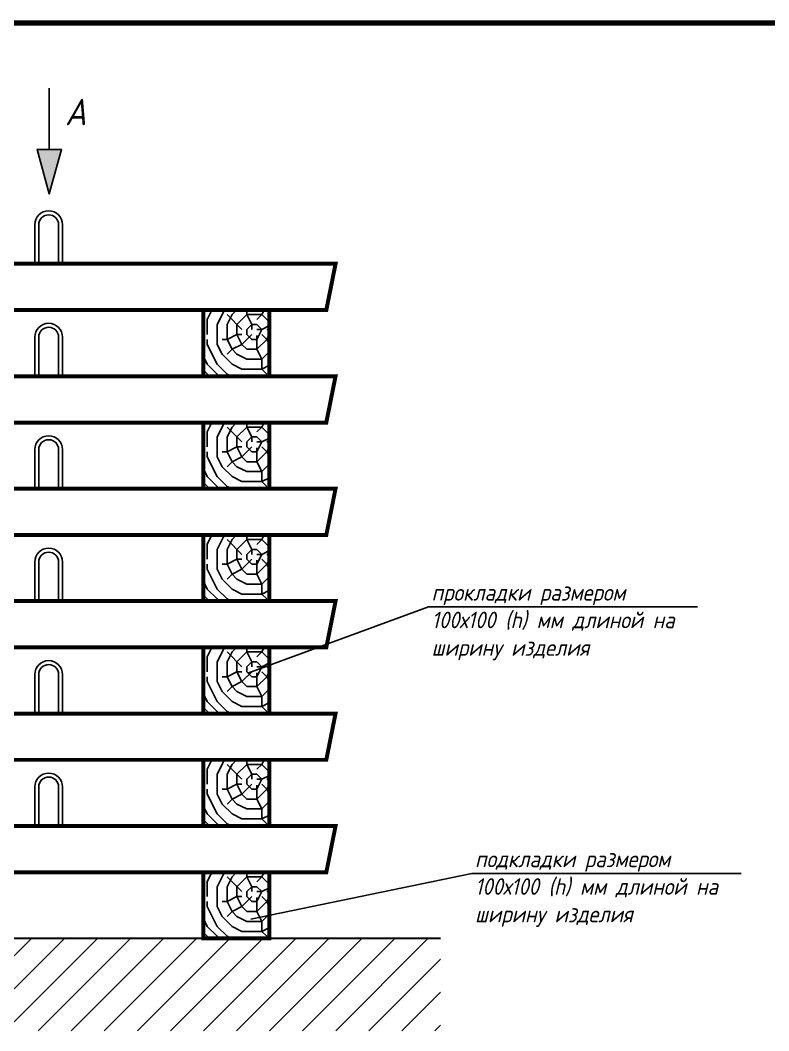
# Model space of a CAD drawing. Header units: millimetres. Extents: x -300689 to 10556, y -104928 to 107291.
# Drawn here: x -16384.8 to -16271.6, y 28079.3 to 28232.1 of the extents above; entities that cross this region are included whole.
import ezdxf

# ---------------------------------------------------------------- set-up
doc = ezdxf.new("R2010")
doc.units = ezdxf.units.MM
doc.layers.add('линии', color=7, linetype='Continuous')
doc.layers.add('Основная', color=7, linetype='Continuous', lineweight=30)
doc.layers.add('толстая', color=7, linetype='Continuous', lineweight=60)
doc.styles.add('чертежный', font='isocpeui.ttf', dxfattribs={"width": 0.9})

# ---------------------------------------------------------------- blocks, each defined once
blk = doc.blocks.new('лист')
at = {"const_width": 0.8}
blk.add_lwpolyline([(20, 292), (415, 292)], dxfattribs=at)

msp = doc.modelspace()

# ---------------------------------------------------------------- hatches: boundary and pattern name
at = {"layer": 'линии', "linetype": 'ByBlock', "ltscale": 0.25}
msp.add_hatch(color=256, dxfattribs=at).paths.add_polyline_path([(-16378.561, 28212.5233), (-16380.418, 28212.5233), (-16382.275, 28212.5233), (-16380.418, 28205.7928)])
h = msp.add_hatch(dxfattribs=at)
h.set_pattern_fill('TRONCO', color=256, scale=15, style=0, pattern_type=2)
h.set_pattern_definition([(0, (-482.035, -1627.964), (15, 15), [4.5, -10.5]), (0, (-482.035, -1627.214), (15, 15), [4.5, -10.5]), (0, (-481.285, -1625.714), (15, 15), [3, -12]), (0, (-480.535, -1624.214), (15, 15), [2.25, -12.75]), (0, (-480.535, -1622.714), (15, 15), [1.5, -13.5]), (0, (-484.285, -1621.214), (15, 15), [0.75, -3.75, 0.75, -9.75]), (0, (-482.035, -1620.464), (15, 15), [0.75, -6, 2.25, -6]), (0, (-479.035, -1619.714), (15, 15), [0.75, -0.75, 0.75, -12.75]), (0, (-479.785, -1618.964), (15, 15), [0.75, -14.25]), (0, (-480.535, -1617.464), (15, 15), [2.25, -12.75]), (0, (-480.535, -1615.964), (15, 15), [3, -12]), (0, (-481.285, -1614.464), (15, 15), [3.75, -4.5, 0.75, -6]), (90, (-487.285, -1623.464), (-15, 15), [0.75, -1.5, 3.75, -9]), (90, (-486.535, -1621.964), (-15, 15), [0.75, -0.75, 2.25, -11.25]), (90, (-485.785, -1615.964), (-15, 15), [1.5, -13.5]), (90, (-485.035, -1621.964), (-15, 15), [3, -4.5, 0.75, -6.75]), (90, (-484.285, -1613.714), (-15, 15), [0.75, -14.25]), (90, (-483.535, -1621.214), (-15, 15), [2.25, -12.75]), (90, (-482.035, -1620.464), (-15, 15), [1.5, -13.5]), (90, (-480.535, -1620.464), (-15, 15), [0.75, -2.25, 2.25, -9.75]), (90, (-479.785, -1619.714), (-15, 15), [0.75, -14.25]), (90, (-479.035, -1622.714), (-15, 15), [2.1, -12.9]), (90, (-478.285, -1625.714), (-15, 15), [1.5, -13.5]), (90, (-476.785, -1619.714), (-15, 15), [0.75, -14.25]), (90, (-475.285, -1620.464), (-15, 15), [2.25, -12.75]), (90, (-473.785, -1620.464), (-15, 15), [2.25, -12.75]), (45, (-476.035, -1626.464), (2e-15, 15), [1.06065, -1.06065, 1.06065, -18.0312534]), (45, (-479.035, -1622.714), (2e-15, 15), [2.1213, -19.0919034]), (45, (-485.035, -1615.214), (2e-15, 15), [2.1213, -19.0919034]), (45, (-482.035, -1618.964), (2e-15, 15), [2.1213, -19.0919034]), (45, (-481.285, -1621.964), (2e-15, 15), [2.1213, -19.0919034]), (45, (-476.785, -1624.964), (2e-15, 15), [2.1213, -19.0919034]), (45, (-478.285, -1624.214), (2e-15, 15), [3.18198, -18.0312234]), (45, (-482.785, -1617.464), (2e-15, 15), [1.06065, -20.1525534]), (45, (-483.535, -1615.964), (2e-15, 15), [1.06065, -20.1525534]), (45, (-477.535, -1615.964), (2e-15, 15), [1.06065, -20.1525534]), (45, (-483.535, -1623.464), (2e-15, 15), [1.06065, -20.1525534]), (45, (-475.285, -1618.214), (2e-15, 15), [1.06065, -20.1525534]), (45, (-480.535, -1619.714), (2e-15, 15), [1.06065, -20.1525534]), (45, (-479.035, -1618.214), (2e-15, 15), [1.06065, -20.1525534]), (135, (-479.785, -1621.214), (-15, 2e-15), [1.06065, -1.06065, 3.18198, -15.9099234]), (135, (-477.535, -1621.214), (-15, 2e-15), [1.06065, -20.1525534]), (135, (-477.535, -1626.464), (-15, 2e-15), [1.06065, -20.1525534]), (135, (-480.535, -1622.714), (-15, 2e-15), [1.06065, -20.1525534]), (135, (-478.285, -1619.714), (-15, 2e-15), [1.06065, -20.1525534]), (135, (-482.035, -1623.464), (-15, 2e-15), [1.06065, -20.1525534]), (135, (-476.035, -1623.464), (-15, 2e-15), [1.06065, -20.1525534]), (135, (-486.535, -1627.964), (-15, 2e-15), [1.06065, -20.1525534]), (135, (-485.785, -1627.214), (-15, 2e-15), [2.1213, -19.0919034]), (135, (-485.035, -1626.464), (-15, 2e-15), [2.1213, -19.0919034]), (135, (-483.535, -1626.464), (-15, 2e-15), [2.1213, -19.0919034]), (135, (-482.785, -1624.964), (-15, 2e-15), [2.1213, -19.0919034]), (135, (-476.785, -1618.964), (-15, 2e-15), [2.1213, -19.0919034]), (135, (-473.785, -1626.464), (-15, 2e-15), [2.1213, -19.0919034]), (135, (-473.035, -1614.464), (-15, 2e-15), [2.1213, -19.0919034]), (135, (-473.035, -1615.964), (-15, 2e-15), [2.1213, -19.0919034]), (135, (-474.535, -1616.714), (-15, 2e-15), [2.1213, -19.0919034]), (135, (-485.035, -1616.714), (-15, 2e-15), [3.18198, -18.0312234]), (135, (-475.285, -1618.214), (-15, 2e-15), [3.18198, -18.0312234]), (26.565051, (-483.535, -1613.714), (15, 6e-09), [1.677, -31.8640197]), (26.565051, (-483.535, -1621.214), (15, 6e-09), [1.677, -31.8640197]), (26.565051, (-482.035, -1616.714), (15, 6e-09), [1.677, -31.8640197]), (26.565051, (-477.535, -1627.214), (15, 6e-09), [1.677, -31.8640197]), (26.565051, (-478.285, -1625.714), (15, 6e-09), [1.677, -31.8640197]), (26.565051, (-482.785, -1622.714), (15, 6e-09), [1.677, -31.8640197]), (26.565051, (-482.785, -1615.214), (15, 6e-09), [1.677, -31.8640197]), (26.565051, (-478.285, -1619.714), (15, 6e-09), [3.354, -30.1870197]), (63.434949, (-478.285, -1617.464), (8e-10, 15), [1.677, -31.8640197]), (63.434949, (-476.035, -1621.964), (8e-10, 15), [1.677, -31.8640197]), (63.434949, (-483.535, -1618.964), (8e-10, 15), [1.677, -31.8640197]), (63.434949, (-486.535, -1618.214), (8e-10, 15), [1.677, -31.8640197]), (63.434949, (-477.535, -1621.214), (8e-10, 15), [1.677, -31.8640197]), (63.434949, (-479.035, -1621.214), (8e-10, 15), [1.677, -31.8640197]), (63.434949, (-485.035, -1618.964), (8e-10, 15), [3.354, -30.1870197]), (63.434949, (-473.785, -1624.214), (8e-10, 15), [3.354, -30.1870197]), (63.434949, (-475.285, -1623.464), (8e-10, 15), [3.354, -30.1870197]), (116.565051, (-487.285, -1625.714), (-6e-09, 15), [1.677, -31.8640197]), (116.565051, (-487.285, -1617.464), (-6e-09, 15), [1.677, -31.8640197]), (116.565051, (-484.285, -1627.964), (-6e-09, 15), [1.677, -31.8640197]), (116.565051, (-485.785, -1614.464), (-6e-09, 15), [1.677, -31.8640197]), (116.565051, (-484.285, -1623.464), (-6e-09, 15), [1.677, -31.8640197]), (116.565051, (-481.285, -1621.964), (-6e-09, 15), [1.677, -31.8640197]), (116.565051, (-479.785, -1618.964), (-6e-09, 15), [1.677, -31.8640197]), (116.565051, (-486.535, -1624.964), (4.8e-06, 15.0000024), [1.677, -31.8640197]), (116.565051, (-482.785, -1622.714), (-6e-09, 15), [1.677, -31.8640197]), (116.565051, (-478.285, -1624.214), (-6e-09, 15), [1.677, -31.8640197]), (116.565051, (-476.785, -1622.714), (-6e-09, 15), [1.677, -31.8640197]), (116.565051, (-473.785, -1618.214), (-6e-09, 15), [1.677, -31.8640197]), (116.565051, (-485.035, -1613.714), (-6e-09, 15), [1.677, -31.8640197]), (116.565051, (-487.285, -1614.464), (-6e-09, 15), [3.354, -30.1870197]), (116.565051, (-485.035, -1624.964), (-6e-09, 15), [3.354, -30.1870197]), (153.434949, (-487.285, -1627.214), (-15, 8e-10), [1.677, -31.8640197]), (153.434949, (-474.535, -1627.964), (-15, 8e-10), [1.677, -31.8640197]), (153.434949, (-475.285, -1620.464), (-15, 8e-10), [1.677, -31.8640197]), (153.434949, (-481.285, -1625.714), (-15, 8e-10), [1.677, -31.8640197]), (153.434949, (-482.035, -1627.214), (-15, 8e-10), [1.677, -31.8640197]), (153.434949, (-480.535, -1624.214), (-15, 8e-10), [1.677, -31.8640197]), (153.434949, (-476.035, -1615.214), (-15, 8e-10), [1.677, -31.8640197]), (153.434949, (-474.535, -1614.464), (-15, 8e-10), [3.354, -30.1870197])])
h.paths.add_polyline_path([(-16347.1117, 28188.2264), (-16357.1117, 28188.2264), (-16357.1117, 28178.2264), (-16347.1117, 28178.2264)])
h = msp.add_hatch(dxfattribs=at)
h.set_pattern_fill('TRONCO', color=256, scale=15, style=0, pattern_type=2)
h.set_pattern_definition([(0, (-482.035, -1644.964), (15, 15), [4.5, -10.5]), (0, (-482.035, -1644.214), (15, 15), [4.5, -10.5]), (0, (-481.285, -1642.714), (15, 15), [3, -12]), (0, (-480.535, -1641.214), (15, 15), [2.25, -12.75]), (0, (-480.535, -1639.714), (15, 15), [1.5, -13.5]), (0, (-484.285, -1638.214), (15, 15), [0.75, -3.75, 0.75, -9.75]), (0, (-482.035, -1637.464), (15, 15), [0.75, -6, 2.25, -6]), (0, (-479.035, -1636.714), (15, 15), [0.75, -0.75, 0.75, -12.75]), (0, (-479.785, -1635.964), (15, 15), [0.75, -14.25]), (0, (-480.535, -1634.464), (15, 15), [2.25, -12.75]), (0, (-480.535, -1632.964), (15, 15), [3, -12]), (0, (-481.285, -1631.464), (15, 15), [3.75, -4.5, 0.75, -6]), (90, (-487.285, -1640.464), (-15, 15), [0.75, -1.5, 3.75, -9]), (90, (-486.535, -1638.964), (-15, 15), [0.75, -0.75, 2.25, -11.25]), (90, (-485.785, -1632.964), (-15, 15), [1.5, -13.5]), (90, (-485.035, -1638.964), (-15, 15), [3, -4.5, 0.75, -6.75]), (90, (-484.285, -1630.714), (-15, 15), [0.75, -14.25]), (90, (-483.535, -1638.214), (-15, 15), [2.25, -12.75]), (90, (-482.035, -1637.464), (-15, 15), [1.5, -13.5]), (90, (-480.535, -1637.464), (-15, 15), [0.75, -2.25, 2.25, -9.75]), (90, (-479.785, -1636.714), (-15, 15), [0.75, -14.25]), (90, (-479.035, -1639.714), (-15, 15), [2.1, -12.9]), (90, (-478.285, -1642.714), (-15, 15), [1.5, -13.5]), (90, (-476.785, -1636.714), (-15, 15), [0.75, -14.25]), (90, (-475.285, -1637.464), (-15, 15), [2.25, -12.75]), (90, (-473.785, -1637.464), (-15, 15), [2.25, -12.75]), (45, (-476.035, -1643.464), (2e-15, 15), [1.06065, -1.06065, 1.06065, -18.0312534]), (45, (-479.035, -1639.714), (2e-15, 15), [2.1213, -19.0919034]), (45, (-485.035, -1632.214), (2e-15, 15), [2.1213, -19.0919034]), (45, (-482.035, -1635.964), (2e-15, 15), [2.1213, -19.0919034]), (45, (-481.285, -1638.964), (2e-15, 15), [2.1213, -19.0919034]), (45, (-476.785, -1641.964), (2e-15, 15), [2.1213, -19.0919034]), (45, (-478.285, -1641.214), (2e-15, 15), [3.18198, -18.0312234]), (45, (-482.785, -1634.464), (2e-15, 15), [1.06065, -20.1525534]), (45, (-483.535, -1632.964), (2e-15, 15), [1.06065, -20.1525534]), (45, (-477.535, -1632.964), (2e-15, 15), [1.06065, -20.1525534]), (45, (-483.535, -1640.464), (2e-15, 15), [1.06065, -20.1525534]), (45, (-475.285, -1635.214), (2e-15, 15), [1.06065, -20.1525534]), (45, (-480.535, -1636.714), (2e-15, 15), [1.06065, -20.1525534]), (45, (-479.035, -1635.214), (2e-15, 15), [1.06065, -20.1525534]), (135, (-479.785, -1638.214), (-15, 2e-15), [1.06065, -1.06065, 3.18198, -15.9099234]), (135, (-477.535, -1638.214), (-15, 2e-15), [1.06065, -20.1525534]), (135, (-477.535, -1643.464), (-15, 2e-15), [1.06065, -20.1525534]), (135, (-480.535, -1639.714), (-15, 2e-15), [1.06065, -20.1525534]), (135, (-478.285, -1636.714), (-15, 2e-15), [1.06065, -20.1525534]), (135, (-482.035, -1640.464), (-15, 2e-15), [1.06065, -20.1525534]), (135, (-476.035, -1640.464), (-15, 2e-15), [1.06065, -20.1525534]), (135, (-486.535, -1644.964), (-15, 2e-15), [1.06065, -20.1525534]), (135, (-485.785, -1644.214), (-15, 2e-15), [2.1213, -19.0919034]), (135, (-485.035, -1643.464), (-15, 2e-15), [2.1213, -19.0919034]), (135, (-483.535, -1643.464), (-15, 2e-15), [2.1213, -19.0919034]), (135, (-482.785, -1641.964), (-15, 2e-15), [2.1213, -19.0919034]), (135, (-476.785, -1635.964), (-15, 2e-15), [2.1213, -19.0919034]), (135, (-473.785, -1643.464), (-15, 2e-15), [2.1213, -19.0919034]), (135, (-473.035, -1631.464), (-15, 2e-15), [2.1213, -19.0919034]), (135, (-473.035, -1632.964), (-15, 2e-15), [2.1213, -19.0919034]), (135, (-474.535, -1633.714), (-15, 2e-15), [2.1213, -19.0919034]), (135, (-485.035, -1633.714), (-15, 2e-15), [3.18198, -18.0312234]), (135, (-475.285, -1635.214), (-15, 2e-15), [3.18198, -18.0312234]), (26.565051, (-483.535, -1630.714), (15, 6e-09), [1.677, -31.8640197]), (26.565051, (-483.535, -1638.214), (15, 6e-09), [1.677, -31.8640197]), (26.565051, (-482.035, -1633.714), (15, 6e-09), [1.677, -31.8640197]), (26.565051, (-477.535, -1644.214), (15, 6e-09), [1.677, -31.8640197]), (26.565051, (-478.285, -1642.714), (15, 6e-09), [1.677, -31.8640197]), (26.565051, (-482.785, -1639.714), (15, 6e-09), [1.677, -31.8640197]), (26.565051, (-482.785, -1632.214), (15, 6e-09), [1.677, -31.8640197]), (26.565051, (-478.285, -1636.714), (15, 6e-09), [3.354, -30.1870197]), (63.434949, (-478.285, -1634.464), (8e-10, 15), [1.677, -31.8640197]), (63.434949, (-476.035, -1638.964), (8e-10, 15), [1.677, -31.8640197]), (63.434949, (-483.535, -1635.964), (8e-10, 15), [1.677, -31.8640197]), (63.434949, (-486.535, -1635.214), (8e-10, 15), [1.677, -31.8640197]), (63.434949, (-477.535, -1638.214), (8e-10, 15), [1.677, -31.8640197]), (63.434949, (-479.035, -1638.214), (8e-10, 15), [1.677, -31.8640197]), (63.434949, (-485.035, -1635.964), (8e-10, 15), [3.354, -30.1870197]), (63.434949, (-473.785, -1641.214), (8e-10, 15), [3.354, -30.1870197]), (63.434949, (-475.285, -1640.464), (8e-10, 15), [3.354, -30.1870197]), (116.565051, (-487.285, -1642.714), (-6e-09, 15), [1.677, -31.8640197]), (116.565051, (-487.285, -1634.464), (-6e-09, 15), [1.677, -31.8640197]), (116.565051, (-484.285, -1644.964), (-6e-09, 15), [1.677, -31.8640197]), (116.565051, (-485.785, -1631.464), (-6e-09, 15), [1.677, -31.8640197]), (116.565051, (-484.285, -1640.464), (-6e-09, 15), [1.677, -31.8640197]), (116.565051, (-481.285, -1638.964), (-6e-09, 15), [1.677, -31.8640197]), (116.565051, (-479.785, -1635.964), (-6e-09, 15), [1.677, -31.8640197]), (116.565051, (-486.535, -1641.964), (4.8e-06, 15.0000024), [1.677, -31.8640197]), (116.565051, (-482.785, -1639.714), (-6e-09, 15), [1.677, -31.8640197]), (116.565051, (-478.285, -1641.214), (-6e-09, 15), [1.677, -31.8640197]), (116.565051, (-476.785, -1639.714), (-6e-09, 15), [1.677, -31.8640197]), (116.565051, (-473.785, -1635.214), (-6e-09, 15), [1.677, -31.8640197]), (116.565051, (-485.035, -1630.714), (-6e-09, 15), [1.677, -31.8640197]), (116.565051, (-487.285, -1631.464), (-6e-09, 15), [3.354, -30.1870197]), (116.565051, (-485.035, -1641.964), (-6e-09, 15), [3.354, -30.1870197]), (153.434949, (-487.285, -1644.214), (-15, 8e-10), [1.677, -31.8640197]), (153.434949, (-474.535, -1644.964), (-15, 8e-10), [1.677, -31.8640197]), (153.434949, (-475.285, -1637.464), (-15, 8e-10), [1.677, -31.8640197]), (153.434949, (-481.285, -1642.714), (-15, 8e-10), [1.677, -31.8640197]), (153.434949, (-482.035, -1644.214), (-15, 8e-10), [1.677, -31.8640197]), (153.434949, (-480.535, -1641.214), (-15, 8e-10), [1.677, -31.8640197]), (153.434949, (-476.035, -1632.214), (-15, 8e-10), [1.677, -31.8640197]), (153.434949, (-474.535, -1631.464), (-15, 8e-10), [3.354, -30.1870197])])
h.paths.add_polyline_path([(-16347.1117, 28171.2264), (-16357.1117, 28171.2264), (-16357.1117, 28161.2264), (-16347.1117, 28161.2264)])
h = msp.add_hatch(dxfattribs=at)
h.set_pattern_fill('TRONCO', color=256, scale=15, style=0, pattern_type=2)
h.set_pattern_definition([(0, (-482.035, -1661.964), (15, 15), [4.5, -10.5]), (0, (-482.035, -1661.214), (15, 15), [4.5, -10.5]), (0, (-481.285, -1659.714), (15, 15), [3, -12]), (0, (-480.535, -1658.214), (15, 15), [2.25, -12.75]), (0, (-480.535, -1656.714), (15, 15), [1.5, -13.5]), (0, (-484.285, -1655.214), (15, 15), [0.75, -3.75, 0.75, -9.75]), (0, (-482.035, -1654.464), (15, 15), [0.75, -6, 2.25, -6]), (0, (-479.035, -1653.714), (15, 15), [0.75, -0.75, 0.75, -12.75]), (0, (-479.785, -1652.964), (15, 15), [0.75, -14.25]), (0, (-480.535, -1651.464), (15, 15), [2.25, -12.75]), (0, (-480.535, -1649.964), (15, 15), [3, -12]), (0, (-481.285, -1648.464), (15, 15), [3.75, -4.5, 0.75, -6]), (90, (-487.285, -1657.464), (-15, 15), [0.75, -1.5, 3.75, -9]), (90, (-486.535, -1655.964), (-15, 15), [0.75, -0.75, 2.25, -11.25]), (90, (-485.785, -1649.964), (-15, 15), [1.5, -13.5]), (90, (-485.035, -1655.964), (-15, 15), [3, -4.5, 0.75, -6.75]), (90, (-484.285, -1647.714), (-15, 15), [0.75, -14.25]), (90, (-483.535, -1655.214), (-15, 15), [2.25, -12.75]), (90, (-482.035, -1654.464), (-15, 15), [1.5, -13.5]), (90, (-480.535, -1654.464), (-15, 15), [0.75, -2.25, 2.25, -9.75]), (90, (-479.785, -1653.714), (-15, 15), [0.75, -14.25]), (90, (-479.035, -1656.714), (-15, 15), [2.1, -12.9]), (90, (-478.285, -1659.714), (-15, 15), [1.5, -13.5]), (90, (-476.785, -1653.714), (-15, 15), [0.75, -14.25]), (90, (-475.285, -1654.464), (-15, 15), [2.25, -12.75]), (90, (-473.785, -1654.464), (-15, 15), [2.25, -12.75]), (45, (-476.035, -1660.464), (2e-15, 15), [1.06065, -1.06065, 1.06065, -18.0312534]), (45, (-479.035, -1656.714), (2e-15, 15), [2.1213, -19.0919034]), (45, (-485.035, -1649.214), (2e-15, 15), [2.1213, -19.0919034]), (45, (-482.035, -1652.964), (2e-15, 15), [2.1213, -19.0919034]), (45, (-481.285, -1655.964), (2e-15, 15), [2.1213, -19.0919034]), (45, (-476.785, -1658.964), (2e-15, 15), [2.1213, -19.0919034]), (45, (-478.285, -1658.214), (2e-15, 15), [3.18198, -18.0312234]), (45, (-482.785, -1651.464), (2e-15, 15), [1.06065, -20.1525534]), (45, (-483.535, -1649.964), (2e-15, 15), [1.06065, -20.1525534]), (45, (-477.535, -1649.964), (2e-15, 15), [1.06065, -20.1525534]), (45, (-483.535, -1657.464), (2e-15, 15), [1.06065, -20.1525534]), (45, (-475.285, -1652.214), (2e-15, 15), [1.06065, -20.1525534]), (45, (-480.535, -1653.714), (2e-15, 15), [1.06065, -20.1525534]), (45, (-479.035, -1652.214), (2e-15, 15), [1.06065, -20.1525534]), (135, (-479.785, -1655.214), (-15, 2e-15), [1.06065, -1.06065, 3.18198, -15.9099234]), (135, (-477.535, -1655.214), (-15, 2e-15), [1.06065, -20.1525534]), (135, (-477.535, -1660.464), (-15, 2e-15), [1.06065, -20.1525534]), (135, (-480.535, -1656.714), (-15, 2e-15), [1.06065, -20.1525534]), (135, (-478.285, -1653.714), (-15, 2e-15), [1.06065, -20.1525534]), (135, (-482.035, -1657.464), (-15, 2e-15), [1.06065, -20.1525534]), (135, (-476.035, -1657.464), (-15, 2e-15), [1.06065, -20.1525534]), (135, (-486.535, -1661.964), (-15, 2e-15), [1.06065, -20.1525534]), (135, (-485.785, -1661.214), (-15, 2e-15), [2.1213, -19.0919034]), (135, (-485.035, -1660.464), (-15, 2e-15), [2.1213, -19.0919034]), (135, (-483.535, -1660.464), (-15, 2e-15), [2.1213, -19.0919034]), (135, (-482.785, -1658.964), (-15, 2e-15), [2.1213, -19.0919034]), (135, (-476.785, -1652.964), (-15, 2e-15), [2.1213, -19.0919034]), (135, (-473.785, -1660.464), (-15, 2e-15), [2.1213, -19.0919034]), (135, (-473.035, -1648.464), (-15, 2e-15), [2.1213, -19.0919034]), (135, (-473.035, -1649.964), (-15, 2e-15), [2.1213, -19.0919034]), (135, (-474.535, -1650.714), (-15, 2e-15), [2.1213, -19.0919034]), (135, (-485.035, -1650.714), (-15, 2e-15), [3.18198, -18.0312234]), (135, (-475.285, -1652.214), (-15, 2e-15), [3.18198, -18.0312234]), (26.565051, (-483.535, -1647.714), (15, 6e-09), [1.677, -31.8640197]), (26.565051, (-483.535, -1655.214), (15, 6e-09), [1.677, -31.8640197]), (26.565051, (-482.035, -1650.714), (15, 6e-09), [1.677, -31.8640197]), (26.565051, (-477.535, -1661.214), (15, 6e-09), [1.677, -31.8640197]), (26.565051, (-478.285, -1659.714), (15, 6e-09), [1.677, -31.8640197]), (26.565051, (-482.785, -1656.714), (15, 6e-09), [1.677, -31.8640197]), (26.565051, (-482.785, -1649.214), (15, 6e-09), [1.677, -31.8640197]), (26.565051, (-478.285, -1653.714), (15, 6e-09), [3.354, -30.1870197]), (63.434949, (-478.285, -1651.464), (8e-10, 15), [1.677, -31.8640197]), (63.434949, (-476.035, -1655.964), (8e-10, 15), [1.677, -31.8640197]), (63.434949, (-483.535, -1652.964), (8e-10, 15), [1.677, -31.8640197]), (63.434949, (-486.535, -1652.214), (8e-10, 15), [1.677, -31.8640197]), (63.434949, (-477.535, -1655.214), (8e-10, 15), [1.677, -31.8640197]), (63.434949, (-479.035, -1655.214), (8e-10, 15), [1.677, -31.8640197]), (63.434949, (-485.035, -1652.964), (8e-10, 15), [3.354, -30.1870197]), (63.434949, (-473.785, -1658.214), (8e-10, 15), [3.354, -30.1870197]), (63.434949, (-475.285, -1657.464), (8e-10, 15), [3.354, -30.1870197]), (116.565051, (-487.285, -1659.714), (-6e-09, 15), [1.677, -31.8640197]), (116.565051, (-487.285, -1651.464), (-6e-09, 15), [1.677, -31.8640197]), (116.565051, (-484.285, -1661.964), (-6e-09, 15), [1.677, -31.8640197]), (116.565051, (-485.785, -1648.464), (-6e-09, 15), [1.677, -31.8640197]), (116.565051, (-484.285, -1657.464), (-6e-09, 15), [1.677, -31.8640197]), (116.565051, (-481.285, -1655.964), (-6e-09, 15), [1.677, -31.8640197]), (116.565051, (-479.785, -1652.964), (-6e-09, 15), [1.677, -31.8640197]), (116.565051, (-486.535, -1658.964), (4.8e-06, 15.0000024), [1.677, -31.8640197]), (116.565051, (-482.785, -1656.714), (-6e-09, 15), [1.677, -31.8640197]), (116.565051, (-478.285, -1658.214), (-6e-09, 15), [1.677, -31.8640197]), (116.565051, (-476.785, -1656.714), (-6e-09, 15), [1.677, -31.8640197]), (116.565051, (-473.785, -1652.214), (-6e-09, 15), [1.677, -31.8640197]), (116.565051, (-485.035, -1647.714), (-6e-09, 15), [1.677, -31.8640197]), (116.565051, (-487.285, -1648.464), (-6e-09, 15), [3.354, -30.1870197]), (116.565051, (-485.035, -1658.964), (-6e-09, 15), [3.354, -30.1870197]), (153.434949, (-487.285, -1661.214), (-15, 8e-10), [1.677, -31.8640197]), (153.434949, (-474.535, -1661.964), (-15, 8e-10), [1.677, -31.8640197]), (153.434949, (-475.285, -1654.464), (-15, 8e-10), [1.677, -31.8640197]), (153.434949, (-481.285, -1659.714), (-15, 8e-10), [1.677, -31.8640197]), (153.434949, (-482.035, -1661.214), (-15, 8e-10), [1.677, -31.8640197]), (153.434949, (-480.535, -1658.214), (-15, 8e-10), [1.677, -31.8640197]), (153.434949, (-476.035, -1649.214), (-15, 8e-10), [1.677, -31.8640197]), (153.434949, (-474.535, -1648.464), (-15, 8e-10), [3.354, -30.1870197])])
h.paths.add_polyline_path([(-16347.1117, 28154.2264), (-16357.1117, 28154.2264), (-16357.1117, 28144.2264), (-16347.1117, 28144.2264)])
h = msp.add_hatch(dxfattribs=at)
h.set_pattern_fill('TRONCO', color=256, scale=15, style=0, pattern_type=2)
h.set_pattern_definition([(0, (-482.035, -1678.964), (15, 15), [4.5, -10.5]), (0, (-482.035, -1678.214), (15, 15), [4.5, -10.5]), (0, (-481.285, -1676.714), (15, 15), [3, -12]), (0, (-480.535, -1675.214), (15, 15), [2.25, -12.75]), (0, (-480.535, -1673.714), (15, 15), [1.5, -13.5]), (0, (-484.285, -1672.214), (15, 15), [0.75, -3.75, 0.75, -9.75]), (0, (-482.035, -1671.464), (15, 15), [0.75, -6, 2.25, -6]), (0, (-479.035, -1670.714), (15, 15), [0.75, -0.75, 0.75, -12.75]), (0, (-479.785, -1669.964), (15, 15), [0.75, -14.25]), (0, (-480.535, -1668.464), (15, 15), [2.25, -12.75]), (0, (-480.535, -1666.964), (15, 15), [3, -12]), (0, (-481.285, -1665.464), (15, 15), [3.75, -4.5, 0.75, -6]), (90, (-487.285, -1674.464), (-15, 15), [0.75, -1.5, 3.75, -9]), (90, (-486.535, -1672.964), (-15, 15), [0.75, -0.75, 2.25, -11.25]), (90, (-485.785, -1666.964), (-15, 15), [1.5, -13.5]), (90, (-485.035, -1672.964), (-15, 15), [3, -4.5, 0.75, -6.75]), (90, (-484.285, -1664.714), (-15, 15), [0.75, -14.25]), (90, (-483.535, -1672.214), (-15, 15), [2.25, -12.75]), (90, (-482.035, -1671.464), (-15, 15), [1.5, -13.5]), (90, (-480.535, -1671.464), (-15, 15), [0.75, -2.25, 2.25, -9.75]), (90, (-479.785, -1670.714), (-15, 15), [0.75, -14.25]), (90, (-479.035, -1673.714), (-15, 15), [2.1, -12.9]), (90, (-478.285, -1676.714), (-15, 15), [1.5, -13.5]), (90, (-476.785, -1670.714), (-15, 15), [0.75, -14.25]), (90, (-475.285, -1671.464), (-15, 15), [2.25, -12.75]), (90, (-473.785, -1671.464), (-15, 15), [2.25, -12.75]), (45, (-476.035, -1677.464), (2e-15, 15), [1.06065, -1.06065, 1.06065, -18.0312534]), (45, (-479.035, -1673.714), (2e-15, 15), [2.1213, -19.0919034]), (45, (-485.035, -1666.214), (2e-15, 15), [2.1213, -19.0919034]), (45, (-482.035, -1669.964), (2e-15, 15), [2.1213, -19.0919034]), (45, (-481.285, -1672.964), (2e-15, 15), [2.1213, -19.0919034]), (45, (-476.785, -1675.964), (2e-15, 15), [2.1213, -19.0919034]), (45, (-478.285, -1675.214), (2e-15, 15), [3.18198, -18.0312234]), (45, (-482.785, -1668.464), (2e-15, 15), [1.06065, -20.1525534]), (45, (-483.535, -1666.964), (2e-15, 15), [1.06065, -20.1525534]), (45, (-477.535, -1666.964), (2e-15, 15), [1.06065, -20.1525534]), (45, (-483.535, -1674.464), (2e-15, 15), [1.06065, -20.1525534]), (45, (-475.285, -1669.214), (2e-15, 15), [1.06065, -20.1525534]), (45, (-480.535, -1670.714), (2e-15, 15), [1.06065, -20.1525534]), (45, (-479.035, -1669.214), (2e-15, 15), [1.06065, -20.1525534]), (135, (-479.785, -1672.214), (-15, 2e-15), [1.06065, -1.06065, 3.18198, -15.9099234]), (135, (-477.535, -1672.214), (-15, 2e-15), [1.06065, -20.1525534]), (135, (-477.535, -1677.464), (-15, 2e-15), [1.06065, -20.1525534]), (135, (-480.535, -1673.714), (-15, 2e-15), [1.06065, -20.1525534]), (135, (-478.285, -1670.714), (-15, 2e-15), [1.06065, -20.1525534]), (135, (-482.035, -1674.464), (-15, 2e-15), [1.06065, -20.1525534]), (135, (-476.035, -1674.464), (-15, 2e-15), [1.06065, -20.1525534]), (135, (-486.535, -1678.964), (-15, 2e-15), [1.06065, -20.1525534]), (135, (-485.785, -1678.214), (-15, 2e-15), [2.1213, -19.0919034]), (135, (-485.035, -1677.464), (-15, 2e-15), [2.1213, -19.0919034]), (135, (-483.535, -1677.464), (-15, 2e-15), [2.1213, -19.0919034]), (135, (-482.785, -1675.964), (-15, 2e-15), [2.1213, -19.0919034]), (135, (-476.785, -1669.964), (-15, 2e-15), [2.1213, -19.0919034]), (135, (-473.785, -1677.464), (-15, 2e-15), [2.1213, -19.0919034]), (135, (-473.035, -1665.464), (-15, 2e-15), [2.1213, -19.0919034]), (135, (-473.035, -1666.964), (-15, 2e-15), [2.1213, -19.0919034]), (135, (-474.535, -1667.714), (-15, 2e-15), [2.1213, -19.0919034]), (135, (-485.035, -1667.714), (-15, 2e-15), [3.18198, -18.0312234]), (135, (-475.285, -1669.214), (-15, 2e-15), [3.18198, -18.0312234]), (26.565051, (-483.535, -1664.714), (15, 6e-09), [1.677, -31.8640197]), (26.565051, (-483.535, -1672.214), (15, 6e-09), [1.677, -31.8640197]), (26.565051, (-482.035, -1667.714), (15, 6e-09), [1.677, -31.8640197]), (26.565051, (-477.535, -1678.214), (15, 6e-09), [1.677, -31.8640197]), (26.565051, (-478.285, -1676.714), (15, 6e-09), [1.677, -31.8640197]), (26.565051, (-482.785, -1673.714), (15, 6e-09), [1.677, -31.8640197]), (26.565051, (-482.785, -1666.214), (15, 6e-09), [1.677, -31.8640197]), (26.565051, (-478.285, -1670.714), (15, 6e-09), [3.354, -30.1870197]), (63.434949, (-478.285, -1668.464), (8e-10, 15), [1.677, -31.8640197]), (63.434949, (-476.035, -1672.964), (8e-10, 15), [1.677, -31.8640197]), (63.434949, (-483.535, -1669.964), (8e-10, 15), [1.677, -31.8640197]), (63.434949, (-486.535, -1669.214), (8e-10, 15), [1.677, -31.8640197]), (63.434949, (-477.535, -1672.214), (8e-10, 15), [1.677, -31.8640197]), (63.434949, (-479.035, -1672.214), (8e-10, 15), [1.677, -31.8640197]), (63.434949, (-485.035, -1669.964), (8e-10, 15), [3.354, -30.1870197]), (63.434949, (-473.785, -1675.214), (8e-10, 15), [3.354, -30.1870197]), (63.434949, (-475.285, -1674.464), (8e-10, 15), [3.354, -30.1870197]), (116.565051, (-487.285, -1676.714), (-6e-09, 15), [1.677, -31.8640197]), (116.565051, (-487.285, -1668.464), (-6e-09, 15), [1.677, -31.8640197]), (116.565051, (-484.285, -1678.964), (-6e-09, 15), [1.677, -31.8640197]), (116.565051, (-485.785, -1665.464), (-6e-09, 15), [1.677, -31.8640197]), (116.565051, (-484.285, -1674.464), (-6e-09, 15), [1.677, -31.8640197]), (116.565051, (-481.285, -1672.964), (-6e-09, 15), [1.677, -31.8640197]), (116.565051, (-479.785, -1669.964), (-6e-09, 15), [1.677, -31.8640197]), (116.565051, (-486.535, -1675.964), (4.8e-06, 15.0000024), [1.677, -31.8640197]), (116.565051, (-482.785, -1673.714), (-6e-09, 15), [1.677, -31.8640197]), (116.565051, (-478.285, -1675.214), (-6e-09, 15), [1.677, -31.8640197]), (116.565051, (-476.785, -1673.714), (-6e-09, 15), [1.677, -31.8640197]), (116.565051, (-473.785, -1669.214), (-6e-09, 15), [1.677, -31.8640197]), (116.565051, (-485.035, -1664.714), (-6e-09, 15), [1.677, -31.8640197]), (116.565051, (-487.285, -1665.464), (-6e-09, 15), [3.354, -30.1870197]), (116.565051, (-485.035, -1675.964), (-6e-09, 15), [3.354, -30.1870197]), (153.434949, (-487.285, -1678.214), (-15, 8e-10), [1.677, -31.8640197]), (153.434949, (-474.535, -1678.964), (-15, 8e-10), [1.677, -31.8640197]), (153.434949, (-475.285, -1671.464), (-15, 8e-10), [1.677, -31.8640197]), (153.434949, (-481.285, -1676.714), (-15, 8e-10), [1.677, -31.8640197]), (153.434949, (-482.035, -1678.214), (-15, 8e-10), [1.677, -31.8640197]), (153.434949, (-480.535, -1675.214), (-15, 8e-10), [1.677, -31.8640197]), (153.434949, (-476.035, -1666.214), (-15, 8e-10), [1.677, -31.8640197]), (153.434949, (-474.535, -1665.464), (-15, 8e-10), [3.354, -30.1870197])])
h.paths.add_polyline_path([(-16347.1117, 28137.2264), (-16357.1117, 28137.2264), (-16357.1117, 28127.2264), (-16347.1117, 28127.2264)])
h = msp.add_hatch(dxfattribs=at)
h.set_pattern_fill('TRONCO', color=256, scale=15, style=0, pattern_type=2)
h.set_pattern_definition([(0, (-482.035, -1695.964), (15, 15), [4.5, -10.5]), (0, (-482.035, -1695.214), (15, 15), [4.5, -10.5]), (0, (-481.285, -1693.714), (15, 15), [3, -12]), (0, (-480.535, -1692.214), (15, 15), [2.25, -12.75]), (0, (-480.535, -1690.714), (15, 15), [1.5, -13.5]), (0, (-484.285, -1689.214), (15, 15), [0.75, -3.75, 0.75, -9.75]), (0, (-482.035, -1688.464), (15, 15), [0.75, -6, 2.25, -6]), (0, (-479.035, -1687.714), (15, 15), [0.75, -0.75, 0.75, -12.75]), (0, (-479.785, -1686.964), (15, 15), [0.75, -14.25]), (0, (-480.535, -1685.464), (15, 15), [2.25, -12.75]), (0, (-480.535, -1683.964), (15, 15), [3, -12]), (0, (-481.285, -1682.464), (15, 15), [3.75, -4.5, 0.75, -6]), (90, (-487.285, -1691.464), (-15, 15), [0.75, -1.5, 3.75, -9]), (90, (-486.535, -1689.964), (-15, 15), [0.75, -0.75, 2.25, -11.25]), (90, (-485.785, -1683.964), (-15, 15), [1.5, -13.5]), (90, (-485.035, -1689.964), (-15, 15), [3, -4.5, 0.75, -6.75]), (90, (-484.285, -1681.714), (-15, 15), [0.75, -14.25]), (90, (-483.535, -1689.214), (-15, 15), [2.25, -12.75]), (90, (-482.035, -1688.464), (-15, 15), [1.5, -13.5]), (90, (-480.535, -1688.464), (-15, 15), [0.75, -2.25, 2.25, -9.75]), (90, (-479.785, -1687.714), (-15, 15), [0.75, -14.25]), (90, (-479.035, -1690.714), (-15, 15), [2.1, -12.9]), (90, (-478.285, -1693.714), (-15, 15), [1.5, -13.5]), (90, (-476.785, -1687.714), (-15, 15), [0.75, -14.25]), (90, (-475.285, -1688.464), (-15, 15), [2.25, -12.75]), (90, (-473.785, -1688.464), (-15, 15), [2.25, -12.75]), (45, (-476.035, -1694.464), (2e-15, 15), [1.06065, -1.06065, 1.06065, -18.0312534]), (45, (-479.035, -1690.714), (2e-15, 15), [2.1213, -19.0919034]), (45, (-485.035, -1683.214), (2e-15, 15), [2.1213, -19.0919034]), (45, (-482.035, -1686.964), (2e-15, 15), [2.1213, -19.0919034]), (45, (-481.285, -1689.964), (2e-15, 15), [2.1213, -19.0919034]), (45, (-476.785, -1692.964), (2e-15, 15), [2.1213, -19.0919034]), (45, (-478.285, -1692.214), (2e-15, 15), [3.18198, -18.0312234]), (45, (-482.785, -1685.464), (2e-15, 15), [1.06065, -20.1525534]), (45, (-483.535, -1683.964), (2e-15, 15), [1.06065, -20.1525534]), (45, (-477.535, -1683.964), (2e-15, 15), [1.06065, -20.1525534]), (45, (-483.535, -1691.464), (2e-15, 15), [1.06065, -20.1525534]), (45, (-475.285, -1686.214), (2e-15, 15), [1.06065, -20.1525534]), (45, (-480.535, -1687.714), (2e-15, 15), [1.06065, -20.1525534]), (45, (-479.035, -1686.214), (2e-15, 15), [1.06065, -20.1525534]), (135, (-479.785, -1689.214), (-15, 2e-15), [1.06065, -1.06065, 3.18198, -15.9099234]), (135, (-477.535, -1689.214), (-15, 2e-15), [1.06065, -20.1525534]), (135, (-477.535, -1694.464), (-15, 2e-15), [1.06065, -20.1525534]), (135, (-480.535, -1690.714), (-15, 2e-15), [1.06065, -20.1525534]), (135, (-478.285, -1687.714), (-15, 2e-15), [1.06065, -20.1525534]), (135, (-482.035, -1691.464), (-15, 2e-15), [1.06065, -20.1525534]), (135, (-476.035, -1691.464), (-15, 2e-15), [1.06065, -20.1525534]), (135, (-486.535, -1695.964), (-15, 2e-15), [1.06065, -20.1525534]), (135, (-485.785, -1695.214), (-15, 2e-15), [2.1213, -19.0919034]), (135, (-485.035, -1694.464), (-15, 2e-15), [2.1213, -19.0919034]), (135, (-483.535, -1694.464), (-15, 2e-15), [2.1213, -19.0919034]), (135, (-482.785, -1692.964), (-15, 2e-15), [2.1213, -19.0919034]), (135, (-476.785, -1686.964), (-15, 2e-15), [2.1213, -19.0919034]), (135, (-473.785, -1694.464), (-15, 2e-15), [2.1213, -19.0919034]), (135, (-473.035, -1682.464), (-15, 2e-15), [2.1213, -19.0919034]), (135, (-473.035, -1683.964), (-15, 2e-15), [2.1213, -19.0919034]), (135, (-474.535, -1684.714), (-15, 2e-15), [2.1213, -19.0919034]), (135, (-485.035, -1684.714), (-15, 2e-15), [3.18198, -18.0312234]), (135, (-475.285, -1686.214), (-15, 2e-15), [3.18198, -18.0312234]), (26.565051, (-483.535, -1681.714), (15, 6e-09), [1.677, -31.8640197]), (26.565051, (-483.535, -1689.214), (15, 6e-09), [1.677, -31.8640197]), (26.565051, (-482.035, -1684.714), (15, 6e-09), [1.677, -31.8640197]), (26.565051, (-477.535, -1695.214), (15, 6e-09), [1.677, -31.8640197]), (26.565051, (-478.285, -1693.714), (15, 6e-09), [1.677, -31.8640197]), (26.565051, (-482.785, -1690.714), (15, 6e-09), [1.677, -31.8640197]), (26.565051, (-482.785, -1683.214), (15, 6e-09), [1.677, -31.8640197]), (26.565051, (-478.285, -1687.714), (15, 6e-09), [3.354, -30.1870197]), (63.434949, (-478.285, -1685.464), (8e-10, 15), [1.677, -31.8640197]), (63.434949, (-476.035, -1689.964), (8e-10, 15), [1.677, -31.8640197]), (63.434949, (-483.535, -1686.964), (8e-10, 15), [1.677, -31.8640197]), (63.434949, (-486.535, -1686.214), (8e-10, 15), [1.677, -31.8640197]), (63.434949, (-477.535, -1689.214), (8e-10, 15), [1.677, -31.8640197]), (63.434949, (-479.035, -1689.214), (8e-10, 15), [1.677, -31.8640197]), (63.434949, (-485.035, -1686.964), (8e-10, 15), [3.354, -30.1870197]), (63.434949, (-473.785, -1692.214), (8e-10, 15), [3.354, -30.1870197]), (63.434949, (-475.285, -1691.464), (8e-10, 15), [3.354, -30.1870197]), (116.565051, (-487.285, -1693.714), (-6e-09, 15), [1.677, -31.8640197]), (116.565051, (-487.285, -1685.464), (-6e-09, 15), [1.677, -31.8640197]), (116.565051, (-484.285, -1695.964), (-6e-09, 15), [1.677, -31.8640197]), (116.565051, (-485.785, -1682.464), (-6e-09, 15), [1.677, -31.8640197]), (116.565051, (-484.285, -1691.464), (-6e-09, 15), [1.677, -31.8640197]), (116.565051, (-481.285, -1689.964), (-6e-09, 15), [1.677, -31.8640197]), (116.565051, (-479.785, -1686.964), (-6e-09, 15), [1.677, -31.8640197]), (116.565051, (-486.535, -1692.964), (4.8e-06, 15.0000024), [1.677, -31.8640197]), (116.565051, (-482.785, -1690.714), (-6e-09, 15), [1.677, -31.8640197]), (116.565051, (-478.285, -1692.214), (-6e-09, 15), [1.677, -31.8640197]), (116.565051, (-476.785, -1690.714), (-6e-09, 15), [1.677, -31.8640197]), (116.565051, (-473.785, -1686.214), (-6e-09, 15), [1.677, -31.8640197]), (116.565051, (-485.035, -1681.714), (-6e-09, 15), [1.677, -31.8640197]), (116.565051, (-487.285, -1682.464), (-6e-09, 15), [3.354, -30.1870197]), (116.565051, (-485.035, -1692.964), (-6e-09, 15), [3.354, -30.1870197]), (153.434949, (-487.285, -1695.214), (-15, 8e-10), [1.677, -31.8640197]), (153.434949, (-474.535, -1695.964), (-15, 8e-10), [1.677, -31.8640197]), (153.434949, (-475.285, -1688.464), (-15, 8e-10), [1.677, -31.8640197]), (153.434949, (-481.285, -1693.714), (-15, 8e-10), [1.677, -31.8640197]), (153.434949, (-482.035, -1695.214), (-15, 8e-10), [1.677, -31.8640197]), (153.434949, (-480.535, -1692.214), (-15, 8e-10), [1.677, -31.8640197]), (153.434949, (-476.035, -1683.214), (-15, 8e-10), [1.677, -31.8640197]), (153.434949, (-474.535, -1682.464), (-15, 8e-10), [3.354, -30.1870197])])
h.paths.add_polyline_path([(-16347.1117, 28120.2264), (-16357.1117, 28120.2264), (-16357.1117, 28110.2264), (-16347.1117, 28110.2264)])
h = msp.add_hatch(dxfattribs=at)
h.set_pattern_fill('TRONCO', color=256, scale=15, style=0, pattern_type=2)
h.set_pattern_definition([(0, (-482.035, -1712.964), (15, 15), [4.5, -10.5]), (0, (-482.035, -1712.214), (15, 15), [4.5, -10.5]), (0, (-481.285, -1710.714), (15, 15), [3, -12]), (0, (-480.535, -1709.214), (15, 15), [2.25, -12.75]), (0, (-480.535, -1707.714), (15, 15), [1.5, -13.5]), (0, (-484.285, -1706.214), (15, 15), [0.75, -3.75, 0.75, -9.75]), (0, (-482.035, -1705.464), (15, 15), [0.75, -6, 2.25, -6]), (0, (-479.035, -1704.714), (15, 15), [0.75, -0.75, 0.75, -12.75]), (0, (-479.785, -1703.964), (15, 15), [0.75, -14.25]), (0, (-480.535, -1702.464), (15, 15), [2.25, -12.75]), (0, (-480.535, -1700.964), (15, 15), [3, -12]), (0, (-481.285, -1699.464), (15, 15), [3.75, -4.5, 0.75, -6]), (90, (-487.285, -1708.464), (-15, 15), [0.75, -1.5, 3.75, -9]), (90, (-486.535, -1706.964), (-15, 15), [0.75, -0.75, 2.25, -11.25]), (90, (-485.785, -1700.964), (-15, 15), [1.5, -13.5]), (90, (-485.035, -1706.964), (-15, 15), [3, -4.5, 0.75, -6.75]), (90, (-484.285, -1698.714), (-15, 15), [0.75, -14.25]), (90, (-483.535, -1706.214), (-15, 15), [2.25, -12.75]), (90, (-482.035, -1705.464), (-15, 15), [1.5, -13.5]), (90, (-480.535, -1705.464), (-15, 15), [0.75, -2.25, 2.25, -9.75]), (90, (-479.785, -1704.714), (-15, 15), [0.75, -14.25]), (90, (-479.035, -1707.714), (-15, 15), [2.1, -12.9]), (90, (-478.285, -1710.714), (-15, 15), [1.5, -13.5]), (90, (-476.785, -1704.714), (-15, 15), [0.75, -14.25]), (90, (-475.285, -1705.464), (-15, 15), [2.25, -12.75]), (90, (-473.785, -1705.464), (-15, 15), [2.25, -12.75]), (45, (-476.035, -1711.464), (2e-15, 15), [1.06065, -1.06065, 1.06065, -18.0312534]), (45, (-479.035, -1707.714), (2e-15, 15), [2.1213, -19.0919034]), (45, (-485.035, -1700.214), (2e-15, 15), [2.1213, -19.0919034]), (45, (-482.035, -1703.964), (2e-15, 15), [2.1213, -19.0919034]), (45, (-481.285, -1706.964), (2e-15, 15), [2.1213, -19.0919034]), (45, (-476.785, -1709.964), (2e-15, 15), [2.1213, -19.0919034]), (45, (-478.285, -1709.214), (2e-15, 15), [3.18198, -18.0312234]), (45, (-482.785, -1702.464), (2e-15, 15), [1.06065, -20.1525534]), (45, (-483.535, -1700.964), (2e-15, 15), [1.06065, -20.1525534]), (45, (-477.535, -1700.964), (2e-15, 15), [1.06065, -20.1525534]), (45, (-483.535, -1708.464), (2e-15, 15), [1.06065, -20.1525534]), (45, (-475.285, -1703.214), (2e-15, 15), [1.06065, -20.1525534]), (45, (-480.535, -1704.714), (2e-15, 15), [1.06065, -20.1525534]), (45, (-479.035, -1703.214), (2e-15, 15), [1.06065, -20.1525534]), (135, (-479.785, -1706.214), (-15, 2e-15), [1.06065, -1.06065, 3.18198, -15.9099234]), (135, (-477.535, -1706.214), (-15, 2e-15), [1.06065, -20.1525534]), (135, (-477.535, -1711.464), (-15, 2e-15), [1.06065, -20.1525534]), (135, (-480.535, -1707.714), (-15, 2e-15), [1.06065, -20.1525534]), (135, (-478.285, -1704.714), (-15, 2e-15), [1.06065, -20.1525534]), (135, (-482.035, -1708.464), (-15, 2e-15), [1.06065, -20.1525534]), (135, (-476.035, -1708.464), (-15, 2e-15), [1.06065, -20.1525534]), (135, (-486.535, -1712.964), (-15, 2e-15), [1.06065, -20.1525534]), (135, (-485.785, -1712.214), (-15, 2e-15), [2.1213, -19.0919034]), (135, (-485.035, -1711.464), (-15, 2e-15), [2.1213, -19.0919034]), (135, (-483.535, -1711.464), (-15, 2e-15), [2.1213, -19.0919034]), (135, (-482.785, -1709.964), (-15, 2e-15), [2.1213, -19.0919034]), (135, (-476.785, -1703.964), (-15, 2e-15), [2.1213, -19.0919034]), (135, (-473.785, -1711.464), (-15, 2e-15), [2.1213, -19.0919034]), (135, (-473.035, -1699.464), (-15, 2e-15), [2.1213, -19.0919034]), (135, (-473.035, -1700.964), (-15, 2e-15), [2.1213, -19.0919034]), (135, (-474.535, -1701.714), (-15, 2e-15), [2.1213, -19.0919034]), (135, (-485.035, -1701.714), (-15, 2e-15), [3.18198, -18.0312234]), (135, (-475.285, -1703.214), (-15, 2e-15), [3.18198, -18.0312234]), (26.565051, (-483.535, -1698.714), (15, 6e-09), [1.677, -31.8640197]), (26.565051, (-483.535, -1706.214), (15, 6e-09), [1.677, -31.8640197]), (26.565051, (-482.035, -1701.714), (15, 6e-09), [1.677, -31.8640197]), (26.565051, (-477.535, -1712.214), (15, 6e-09), [1.677, -31.8640197]), (26.565051, (-478.285, -1710.714), (15, 6e-09), [1.677, -31.8640197]), (26.565051, (-482.785, -1707.714), (15, 6e-09), [1.677, -31.8640197]), (26.565051, (-482.785, -1700.214), (15, 6e-09), [1.677, -31.8640197]), (26.565051, (-478.285, -1704.714), (15, 6e-09), [3.354, -30.1870197]), (63.434949, (-478.285, -1702.464), (8e-10, 15), [1.677, -31.8640197]), (63.434949, (-476.035, -1706.964), (8e-10, 15), [1.677, -31.8640197]), (63.434949, (-483.535, -1703.964), (8e-10, 15), [1.677, -31.8640197]), (63.434949, (-486.535, -1703.214), (8e-10, 15), [1.677, -31.8640197]), (63.434949, (-477.535, -1706.214), (8e-10, 15), [1.677, -31.8640197]), (63.434949, (-479.035, -1706.214), (8e-10, 15), [1.677, -31.8640197]), (63.434949, (-485.035, -1703.964), (8e-10, 15), [3.354, -30.1870197]), (63.434949, (-473.785, -1709.214), (8e-10, 15), [3.354, -30.1870197]), (63.434949, (-475.285, -1708.464), (8e-10, 15), [3.354, -30.1870197]), (116.565051, (-487.285, -1710.714), (-6e-09, 15), [1.677, -31.8640197]), (116.565051, (-487.285, -1702.464), (-6e-09, 15), [1.677, -31.8640197]), (116.565051, (-484.285, -1712.964), (-6e-09, 15), [1.677, -31.8640197]), (116.565051, (-485.785, -1699.464), (-6e-09, 15), [1.677, -31.8640197]), (116.565051, (-484.285, -1708.464), (-6e-09, 15), [1.677, -31.8640197]), (116.565051, (-481.285, -1706.964), (-6e-09, 15), [1.677, -31.8640197]), (116.565051, (-479.785, -1703.964), (-6e-09, 15), [1.677, -31.8640197]), (116.565051, (-486.535, -1709.964), (4.8e-06, 15.0000024), [1.677, -31.8640197]), (116.565051, (-482.785, -1707.714), (-6e-09, 15), [1.677, -31.8640197]), (116.565051, (-478.285, -1709.214), (-6e-09, 15), [1.677, -31.8640197]), (116.565051, (-476.785, -1707.714), (-6e-09, 15), [1.677, -31.8640197]), (116.565051, (-473.785, -1703.214), (-6e-09, 15), [1.677, -31.8640197]), (116.565051, (-485.035, -1698.714), (-6e-09, 15), [1.677, -31.8640197]), (116.565051, (-487.285, -1699.464), (-6e-09, 15), [3.354, -30.1870197]), (116.565051, (-485.035, -1709.964), (-6e-09, 15), [3.354, -30.1870197]), (153.434949, (-487.285, -1712.214), (-15, 8e-10), [1.677, -31.8640197]), (153.434949, (-474.535, -1712.964), (-15, 8e-10), [1.677, -31.8640197]), (153.434949, (-475.285, -1705.464), (-15, 8e-10), [1.677, -31.8640197]), (153.434949, (-481.285, -1710.714), (-15, 8e-10), [1.677, -31.8640197]), (153.434949, (-482.035, -1712.214), (-15, 8e-10), [1.677, -31.8640197]), (153.434949, (-480.535, -1709.214), (-15, 8e-10), [1.677, -31.8640197]), (153.434949, (-476.035, -1700.214), (-15, 8e-10), [1.677, -31.8640197]), (153.434949, (-474.535, -1699.464), (-15, 8e-10), [3.354, -30.1870197])])
h.paths.add_polyline_path([(-16347.1117, 28103.2264), (-16357.1117, 28103.2264), (-16357.1117, 28093.2264), (-16347.1117, 28093.2264)])
h = msp.add_hatch(dxfattribs=at)
h.set_pattern_fill('JIS_WOOD', color=256, scale=5, style=0)
h.set_pattern_definition([(45, (-552.073, -1820.7162), (-2.5, 2.5), [])])
h.paths.add_polyline_path([(-16321.2532, 28093.2264), (-16439.7703, 28093.2264), (-16439.7703, 28079.2616), (-16321.2532, 28079.2616)])

# ---------------------------------------------------------------- linework, layer by layer
at = {"linetype": 'ByBlock', "ltscale": 0.25, "const_width": 0.6}
for points in [[(-16337.1117, 28195.2264), (-16423.9117, 28195.2264), (-16422.5117, 28188.2264), (-16338.5117, 28188.2264)], [(-16347.1117, 28188.2264), (-16357.1117, 28188.2264), (-16357.1117, 28178.2264), (-16347.1117, 28178.2264)], [(-16337.1117, 28178.2264), (-16423.9117, 28178.2264), (-16422.5117, 28171.2264), (-16338.5117, 28171.2264)], [(-16347.1117, 28171.2264), (-16357.1117, 28171.2264), (-16357.1117, 28161.2264), (-16347.1117, 28161.2264)], [(-16337.1117, 28161.2264), (-16423.9117, 28161.2264), (-16422.5117, 28154.2264), (-16338.5117, 28154.2264)], [(-16347.1117, 28154.2264), (-16357.1117, 28154.2264), (-16357.1117, 28144.2264), (-16347.1117, 28144.2264)], [(-16337.1117, 28144.2264), (-16423.9117, 28144.2264), (-16422.5117, 28137.2264), (-16338.5117, 28137.2264)], [(-16347.1117, 28137.2264), (-16357.1117, 28137.2264), (-16357.1117, 28127.2264), (-16347.1117, 28127.2264)], [(-16337.1117, 28127.2264), (-16423.9117, 28127.2264), (-16422.5117, 28120.2264), (-16338.5117, 28120.2264)], [(-16347.1117, 28120.2264), (-16357.1117, 28120.2264), (-16357.1117, 28110.2264), (-16347.1117, 28110.2264)], [(-16337.1117, 28110.2264), (-16423.9117, 28110.2264), (-16422.5117, 28103.2264), (-16338.5117, 28103.2264)], [(-16347.1117, 28103.2264), (-16357.1117, 28103.2264), (-16357.1117, 28093.2264), (-16347.1117, 28093.2264)]]:
    msp.add_lwpolyline(points, close=True, dxfattribs=at)
at = {"layer": 'линии', "linetype": 'ByBlock', "ltscale": 0.25}
for points in [[(-16380.418, 28221.8008), (-16380.418, 28212.5233), (-16382.275, 28212.5233), (-16380.418, 28205.7928), (-16378.561, 28212.5233), (-16380.418, 28212.5233)], [(-16350.4032, 28133.3424), (-16323.0554, 28143.3367), (-16282.3411, 28143.3367)], [(-16349.9103, 28096.1619), (-16316.485, 28103.0372), (-16275.7707, 28103.0372)]]:
    msp.add_lwpolyline(points, dxfattribs=at)
for points in [[(-16382.6117, 28195.2264), (-16382.6117, 28201.1264, -1), (-16378.4117, 28201.1264), (-16378.4117, 28195.2264), (-16379.0117, 28195.2264), (-16379.0117, 28201.1264, 1), (-16382.0117, 28201.1264), (-16382.0117, 28195.2264), (-16382.6117, 28195.2264)], [(-16382.6117, 28178.2264), (-16382.6117, 28184.1264, -1), (-16378.4117, 28184.1264), (-16378.4117, 28178.2264), (-16379.0117, 28178.2264), (-16379.0117, 28184.1264, 1), (-16382.0117, 28184.1264), (-16382.0117, 28178.2264), (-16382.6117, 28178.2264)], [(-16382.6117, 28161.2264), (-16382.6117, 28167.1264, -1), (-16378.4117, 28167.1264), (-16378.4117, 28161.2264), (-16379.0117, 28161.2264), (-16379.0117, 28167.1264, 1), (-16382.0117, 28167.1264), (-16382.0117, 28161.2264), (-16382.6117, 28161.2264)], [(-16382.6117, 28144.2264), (-16382.6117, 28150.1264, -1), (-16378.4117, 28150.1264), (-16378.4117, 28144.2264), (-16379.0117, 28144.2264), (-16379.0117, 28150.1264, 1), (-16382.0117, 28150.1264), (-16382.0117, 28144.2264), (-16382.6117, 28144.2264)], [(-16382.6117, 28127.2264), (-16382.6117, 28133.1264, -1), (-16378.4117, 28133.1264), (-16378.4117, 28127.2264), (-16379.0117, 28127.2264), (-16379.0117, 28133.1264, 1), (-16382.0117, 28133.1264), (-16382.0117, 28127.2264), (-16382.6117, 28127.2264)], [(-16382.6117, 28110.2264), (-16382.6117, 28116.1264, -1), (-16378.4117, 28116.1264), (-16378.4117, 28110.2264), (-16379.0117, 28110.2264), (-16379.0117, 28116.1264, 1), (-16382.0117, 28116.1264), (-16382.0117, 28110.2264), (-16382.6117, 28110.2264)]]:
    msp.add_lwpolyline(points, format="xyb", dxfattribs=at)
at = {"layer": 'Основная', "linetype": 'ByBlock', "ltscale": 0.25}
msp.add_line((-16321.2532, 28093.2264), (-16439.7703, 28093.2264), dxfattribs=at)

# ---------------------------------------------------------------- block references
msp.add_blockref('лист', (-16492.3782, 27939.6514))

# ---------------------------------------------------------------- texts
at = {"lineweight": 25, "char_height": 2.5, "width": 164.073141, "attachment_point": 1, "style": 'чертежный'}
for s, insert in [('прокладки размером\\P100х100 (h) мм длиной на\\Pширину изделия', (-16322.5843, 28146.7927)), ('подкладки размером\\P100х100 (h) мм длиной на\\Pширину изделия', (-16316.014, 28106.4932))]:
    msp.add_mtext(s, dxfattribs=dict(at, insert=insert))
at = {"layer": 'толстая', "lineweight": 25, "style": 'чертежный', "width": 0.9}
msp.add_text('А', height=4, dxfattribs=at).set_placement((-16378.0406, 28216.1684))

doc.saveas('drawing.dxf')
